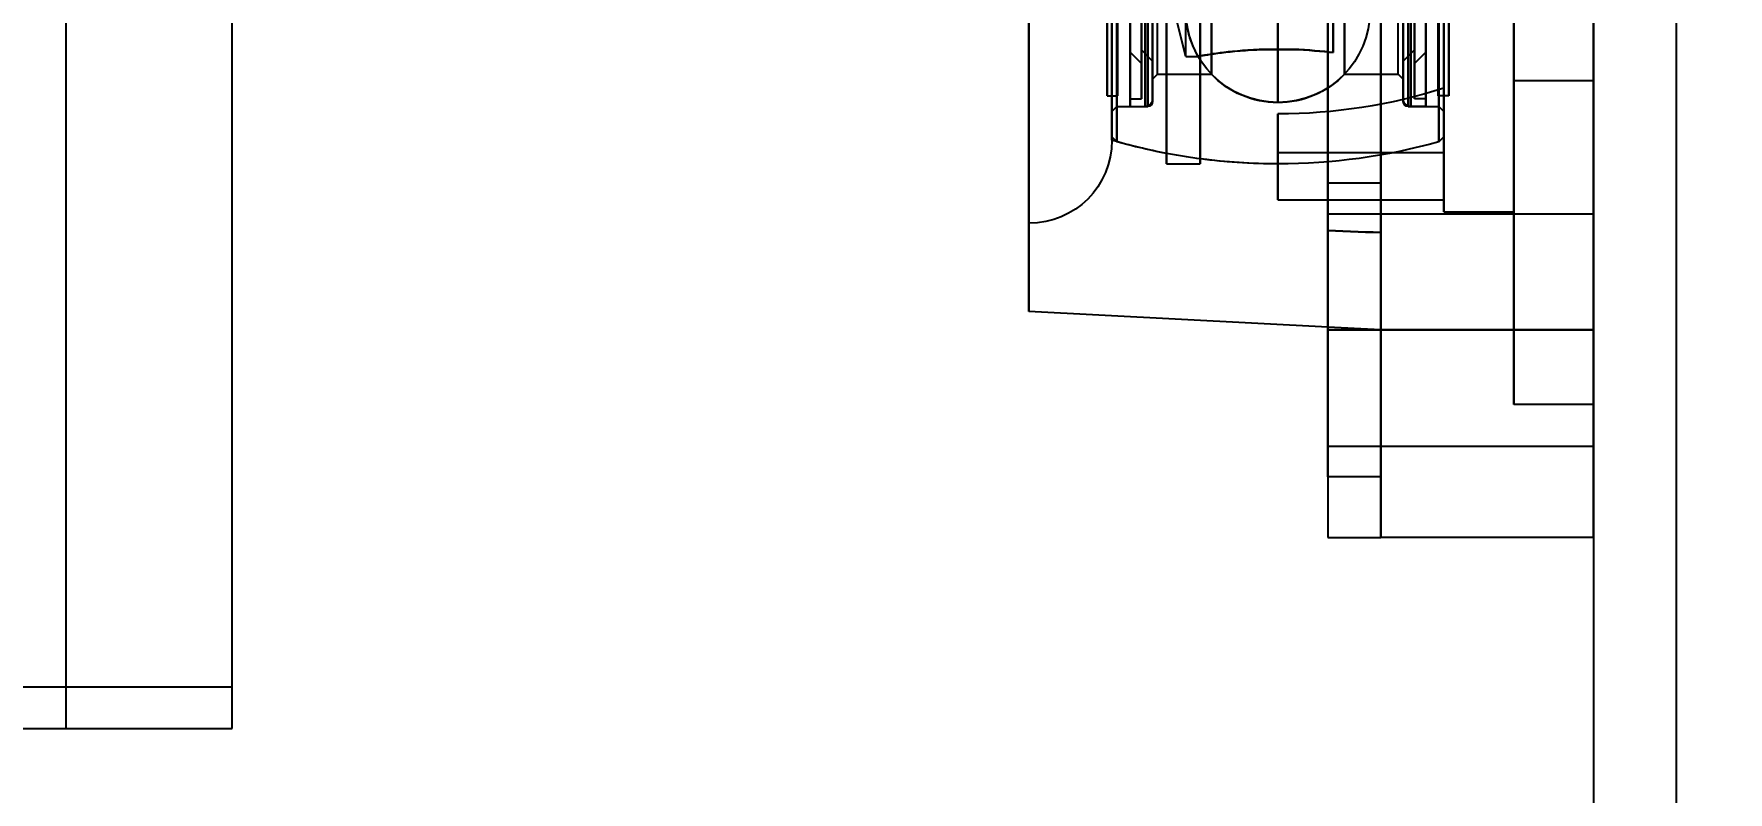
# Model space of a CAD drawing. Header units: millimetres. Extents: x -5505 to 394412, y -8522 to 584759.
# Drawn here: x 2077 to 2179.1, y 1092.3 to 1138 of the extents above; entities that cross this region are included whole.
import ezdxf

# ---------------------------------------------------------------- set-up
doc = ezdxf.new("R2010")
doc.units = ezdxf.units.MM
doc.linetypes.add('CEN', pattern=[62, 60, -1, 0, -1])
doc.layers.add('MAIN-1', color=7, linetype='Continuous')
doc.layers.add('지시선', color=1, linetype='CEN', lineweight=20)
doc.styles.get("Standard").update_dxf_attribs({"font": 'arial.ttf'})
doc.dimstyles.new('COAD', dxfattribs={"dimtxt": 100, "dimasz": 100, "dimexe": 1.25, "dimexo": 0.625, "dimtad": 1, "dimtxsty": 'Standard', "dimcen": 0, "dimclrd": 161, "dimclre": 161, "dimclrt": 6, "dimadec": 0, "dimazin": 0, "dimtfac": 1, "dimtmove": 0, "dimatfit": 3, "dimfxl": 0, "dimlwd": 5, "dimarcsym": 0})
doc.dimstyles.new('양쪽화살표지름', dxfattribs={"dimtxt": 3.5, "dimasz": 3.5, "dimexe": 2, "dimexo": 1.5, "dimgap": 0.8, "dimtad": 1, "dimdsep": 46, "dimtxsty": 'Standard', "dimcen": 0, "dimclrd": 1, "dimclre": 1, "dimclrt": 2, "dimazin": 2, "dimtfac": 1, "dimtmove": 0, "dimatfit": 1, "dimfxl": 0, "dimlwd": 25, "dimlwe": 25, "dimarcsym": 0})

# ---------------------------------------------------------------- blocks, each defined once
blk = doc.blocks.new('Shaft_Bearing_C!')
for p, q in [((-10, -140), (-10, 0)), ((0, -140), (0, 0)), ((-10, -140), (0, -140))]:
    blk.add_line(p, q)
blk = doc.blocks.new('Bearing_ucf207')
at = {"layer": 'MAIN-1'}
for p, q in [((0, -46), (0, 46)), ((0, 46), (0, -46)), ((12.8, -46), (12.8, 46)), ((12.8, 46), (12.8, -46)), ((34, -39.58), (34, 39.58)), ((34, 39.58), (34, -39.58)), ((29, 34.58), (29, -34.58)), ((29, -34.37), (29, 34.37)), ((11.45, -32.25), (11.45, 32.25)), ((11.45, -32.09), (11.45, 32.09)), ((11.45, 32.09), (11.45, -32.09)), ((19, 32.3), (19, -32.3)), ((19, -32.3), (19, 32.3)), ((26.55, -32.25), (26.55, 32.25)), ((26.55, 32.25), (26.55, -32.25)), ((26.55, 32.09), (26.55, -32.09)), ((26.55, -32.09), (26.55, 32.09)), ((9, 31.44), (9, -31.44)), ((9, -31.44), (9, 31.44)), ((4.8, -38.88), (4.8, 0)), ((8.7, 0), (8.7, -31.9)), ((8.7, -31.9), (8.7, 0)), ((9, 0), (9, -38.88)), ((9, -38.88), (9, 0)), ((9, 0), (9, -34.37)), ((9, -34.37), (9, 0)), ((9, -32.85), (9, 0)), ((9.3, -34.67), (9.3, 0)), ((9.3, 0), (9.3, -34.67)), ((9.3, -32.55), (9.3, 0)), ((9.34, 0), (9.34, -31.9)), ((9.34, -31.9), (9.34, 0)), ((10.1, 0), (10.1, -32.55)), ((10.1, -32.55), (10.1, 0)), ((10.1, 0), (10.1, -32.09)), ((10.1, 0), (10.1, -29.27)), ((10.1, -29.27), (10.1, 0)), ((10.78, 0), (10.78, -29.14)), ((10.78, -29.14), (10.78, 0)), ((10.78, 0), (10.78, -32.09)), ((10.78, -32.09), (10.78, 0)), ((10.78, 0), (10.78, -29.95)), ((10.99, -32.55), (10.99, 0)), ((10.99, 0), (10.99, -32.55)), ((11.15, -32.55), (11.15, 0)), ((11.15, 0), (11.15, -32.55)), ((11.45, -30.9), (11.45, 0)), ((11.45, 0), (11.45, -32.25)), ((11.45, 0), (11.45, -29.81)), ((11.75, -30.6), (11.75, 0)), ((15, -30.6), (15, 0)), ((15, 0), (15, -30.6)), ((23, 0), (23, -30.6)), ((23, -30.6), (23, 0)), ((23.68, -36), (23.68, 0)), ((24.55, -29.53), (24.55, 0)), ((25.72, -36), (25.72, 0)), ((26.25, -30.6), (26.25, 0)), ((26.55, -30.9), (26.55, 0)), ((26.55, -29.81), (26.55, 0)), ((26.85, -32.55), (26.85, 0)), ((26.85, 0), (26.85, -32.55)), ((27.01, 0), (27.01, -32.55)), ((27.01, -32.55), (27.01, 0)), ((27.22, -29.95), (27.22, 0)), ((27.22, 0), (27.22, -32.09)), ((27.22, -32.09), (27.22, 0)), ((27.22, 0), (27.22, -29.14)), ((27.22, -29.14), (27.22, 0)), ((27.9, 0), (27.9, -32.55)), ((27.9, -32.55), (27.9, 0)), ((27.9, -29.27), (27.9, 0)), ((27.9, -32.09), (27.9, 0)), ((28.66, 0), (28.66, -31.9)), ((28.66, -31.9), (28.66, 0)), ((28.7, -34.67), (28.7, 0)), ((28.7, 0), (28.7, -34.67)), ((28.7, -32.55), (28.7, 0)), ((29, 0), (29, -34.37)), ((29, -34.37), (29, 0)), ((29, -32.85), (29, 0)), ((29.3, 0), (29.3, -31.9)), ((29.3, -31.9), (29.3, 0)), ((34, 0), (34, -44.89)), ((34, -44.89), (34, 0)), ((23.68, -2.39), (23.68, -35.69)), ((23.68, -2.39), (23.68, -36)), ((23.68, -35.69), (23.68, -2.39)), ((25.72, -2.39), (25.72, -35.37)), ((25.72, -2.39), (25.72, -36)), ((25.72, -35.37), (25.72, -2.39)), ((15.67, -3.64), (15.67, -29.3)), ((15.67, -29.3), (15.67, -3.64)), ((16, -22.34), (16, -40.02)), ((16, -37.16), (16, -22.34)), ((16, -40.02), (16, -22.34)), ((16, -22.34), (16, -37.16)), ((12.8, -37.16), (12.8, -22.46)), ((12.8, -22.46), (12.8, -37.16)), ((0, -31), (0, -26.5)), ((0, -31), (0, -26.5)), ((4.8, -26.5), (4.8, -31)), ((4.8, -31), (4.8, -26.5)), ((15.67, -29.3), (15.67, -26.75)), ((15.67, -26.75), (15.67, -29.3)), ((24.55, -29.53), (25.11, -27.31)), ((10.78, -29.95), (10.1, -29.27)), ((11.45, -29.81), (10.78, -29.14)), ((15.67, -29.3), (15.91, -29.27)), ((15.92, -29.27), (15.67, -29.3)), ((15.91, -29.27), (16.18, -29.24)), ((16.2, -29.24), (15.92, -29.27)), ((16.18, -29.24), (16.47, -29.21)), ((16.49, -29.21), (16.2, -29.24)), ((16.47, -29.21), (16.77, -29.19)), ((16.8, -29.19), (16.49, -29.21)), ((16.77, -29.19), (17.09, -29.16)), ((17.13, -29.16), (16.8, -29.19)), ((17.09, -29.16), (17.41, -29.14)), ((17.47, -29.14), (17.13, -29.16)), ((17.41, -29.14), (17.75, -29.12)), ((17.82, -29.12), (17.47, -29.14)), ((17.75, -29.12), (18.09, -29.11)), ((18.17, -29.11), (17.82, -29.12)), ((18.09, -29.11), (18.44, -29.1)), ((18.52, -29.1), (18.17, -29.11)), ((18.44, -29.1), (18.78, -29.1)), ((18.87, -29.1), (18.52, -29.1)), ((18.78, -29.1), (19.11, -29.1)), ((19.22, -29.1), (18.87, -29.1)), ((19.11, -29.1), (19.45, -29.1)), ((19.57, -29.1), (19.22, -29.1)), ((19.45, -29.1), (19.8, -29.11)), ((19.92, -29.11), (19.57, -29.1)), ((19.8, -29.11), (20.14, -29.12)), ((20.27, -29.13), (19.92, -29.11)), ((20.14, -29.12), (20.48, -29.14)), ((20.62, -29.14), (20.27, -29.13)), ((20.48, -29.14), (20.81, -29.16)), ((20.95, -29.17), (20.62, -29.14)), ((20.81, -29.16), (21.13, -29.18)), ((21.28, -29.19), (20.95, -29.17)), ((21.13, -29.18), (21.44, -29.21)), ((21.59, -29.22), (21.28, -29.19)), ((21.44, -29.21), (21.73, -29.23)), ((21.88, -29.25), (21.59, -29.22)), ((21.73, -29.23), (22, -29.26)), ((22.15, -29.28), (21.88, -29.25)), ((22, -29.26), (22.26, -29.29)), ((22.4, -29.31), (22.15, -29.28)), ((22.26, -29.29), (22.49, -29.32)), ((22.63, -29.34), (22.4, -29.31)), ((22.49, -29.32), (22.71, -29.35)), ((22.84, -29.37), (22.63, -29.34)), ((22.71, -29.35), (22.92, -29.38)), ((23.04, -29.4), (22.84, -29.37)), ((22.92, -29.38), (23.1, -29.41)), ((23.22, -29.43), (23.04, -29.4)), ((23.1, -29.41), (23.27, -29.44)), ((23.38, -29.45), (23.22, -29.43)), ((23.27, -29.44), (23.42, -29.46)), ((23.51, -29.48), (23.38, -29.45)), ((23.42, -29.46), (23.54, -29.48)), ((23.62, -29.49), (23.51, -29.48)), ((23.54, -29.48), (23.64, -29.5)), ((23.7, -29.51), (23.62, -29.49)), ((23.64, -29.5), (23.72, -29.51)), ((23.76, -29.52), (23.7, -29.51)), ((23.72, -29.51), (23.77, -29.52)), ((23.8, -29.53), (23.76, -29.52)), ((23.77, -29.52), (23.8, -29.53)), ((23.8, -29.53), (23.81, -29.53)), ((23.81, -29.53), (23.8, -29.53)), ((24.55, -29.53), (23.81, -29.53)), ((26.55, -29.81), (27.22, -29.14)), ((27.22, -29.95), (27.9, -29.27)), ((11.45, -30.9), (11.75, -30.6)), ((15, -30.6), (11.75, -30.6)), ((26.25, -30.6), (23, -30.6)), ((26.55, -30.9), (26.25, -30.6)), ((0, -31), (0, -46)), ((0, -46), (0, -31)), ((0, -31), (4.8, -31)), ((0, -31), (4.8, -31)), ((4.8, -31), (4.8, -46)), ((4.8, -46), (4.8, -31)), ((9, -31.44), (9, -35.34)), ((9, -35.34), (9, -31.44)), ((8.7, -31.9), (9.34, -31.9)), ((9, -32.85), (9.3, -32.55)), ((11.15, -32.55), (9.3, -32.55)), ((10.1, -32.09), (10.78, -32.09)), ((10.1, -32.55), (10.99, -32.55)), ((28.7, -32.55), (26.85, -32.55)), ((27.9, -32.55), (27.01, -32.55)), ((27.9, -32.09), (27.22, -32.09)), ((29.3, -31.9), (28.66, -31.9)), ((29, -32.85), (28.7, -32.55)), ((19, -32.99), (19, -36)), ((19, -36), (19, -32.99)), ((19, -35.34), (19, -32.99)), ((19, -32.99), (19, -35.34)), ((9.3, -34.67), (9, -34.37)), ((28.7, -34.67), (29, -34.37)), ((29, -34.58), (29, -34.37)), ((9, -35.34), (19, -35.34)), ((9, -35.34), (19, -35.34)), ((9, -38.16), (9, -35.34)), ((19, -35.34), (19, -38.16)), ((19, -38.16), (19, -35.34)), ((25.72, -36), (23.68, -36)), ((12.8, -37.16), (16, -37.16)), ((12.8, -46), (12.8, -37.16)), ((12.8, -37.16), (12.8, -46)), ((12.8, -37.16), (16, -37.16)), ((16, -37.16), (16, -58.5)), ((16, -37.16), (16, -58.5)), ((19, -38.16), (9, -38.16)), ((0, -46), (0, -39)), ((0, -46), (0, -39)), ((16, -39), (0, -39)), ((16, -39), (0, -39)), ((9, -38.88), (4.8, -38.88)), ((16, -39), (16, -46)), ((16, -39), (16, -46)), ((13.26, -40.12), (12.8, -40.14)), ((12.8, -40.14), (13.26, -40.12)), ((12.8, -40.14), (12.8, -54.84)), ((12.8, -40.14), (12.8, -46)), ((12.8, -54.84), (12.8, -40.14)), ((13.72, -40.11), (13.26, -40.12)), ((13.26, -40.12), (13.72, -40.11)), ((14.17, -40.09), (13.72, -40.11)), ((13.72, -40.11), (14.17, -40.09)), ((14.63, -40.07), (14.17, -40.09)), ((14.17, -40.09), (14.63, -40.07)), ((15.09, -40.05), (14.63, -40.07)), ((14.63, -40.07), (15.09, -40.05)), ((15.54, -40.04), (15.09, -40.05)), ((15.09, -40.05), (15.54, -40.04)), ((16, -40.02), (15.54, -40.04)), ((15.54, -40.04), (16, -40.02)), ((16, -40.02), (16, -54.84)), ((16, -54.84), (16, -40.02)), ((16, -45.83), (34, -44.89)), ((12.8, -46), (16, -45.83)), ((0, -58.5), (0, -46)), ((0, -58.5), (0, -46)), ((0, -50.5), (0, -46)), ((0, -50.5), (0, -46)), ((0, -53), (0, -46)), ((0, -53), (0, -46)), ((16, -46), (0, -46)), ((0, -46), (16, -46)), ((16, -46), (0, -46)), ((0, -46), (16, -46)), ((0, -46), (4.8, -46)), ((0, -46), (4.8, -46)), ((0, -46), (12.8, -46)), ((0, -46), (12.8, -46)), ((4.8, -46), (4.8, -50.5)), ((4.8, -50.5), (4.8, -46)), ((12.8, -58.5), (12.8, -46)), ((12.8, -46), (12.8, -58.5)), ((16, -46), (16, -53)), ((16, -46), (16, -53)), ((0, -50.5), (0, -50.5)), ((0, -50.5), (4.8, -50.5)), ((0, -50.5), (4.8, -50.5)), ((4.8, -50.5), (4.8, -50.5)), ((16, -53), (0, -53)), ((16, -53), (0, -53)), ((12.8, -54.84), (16, -54.84)), ((12.8, -54.84), (12.8, -58.5)), ((12.8, -54.84), (16, -54.84)), ((12.8, -58.5), (12.8, -54.84)), ((16, -54.84), (16, -58.5)), ((0, -58.5), (0, -58.5)), ((0, -58.5), (12.8, -58.5)), ((0, -58.5), (12.8, -58.5)), ((12.8, -58.5), (12.8, -58.5)), ((16, -58.5), (12.8, -58.5)), ((16, -58.5), (12.8, -58.5))]:
    blk.add_line(p, q, dxfattribs=at)
for centre, radius, start, end in [((19, -26.75), 5.55, 180, 0), ((19, -26.75), 5.55, 330, 0), ((19, -26.75), 5.56, 223.8736, 270), ((19, -26.75), 5.56, 270, 316.1264), ((19, 0), 32.99, 252.3573, 270), ((19, 0), 32.99, 252.3573, 270), ((10.99, -32.09), 0.456, 270, 0), ((11.15, -32.25), 0.3, 270, 0), ((27.01, -32.09), 0.456, 180, 270), ((26.85, -32.25), 0.3, 180, 270), ((19, 0), 36, 254.3688, 270), ((19, 0), 36, 270, 285.6312), ((19, 0), 36, 280.7583, 286.1276), ((34, -34.58), 5, 180, 270), ((19, 0), 36, 270, 277.4696)]:
    blk.add_arc(centre, radius, start, end, dxfattribs=at)
blk = doc.blocks.new('C-1S DRUM RIGHT')
for p, q in [((112, 252.89), (112, 0)), ((117, 252.89), (117, 0)), ((-225.85, 51.62), (30, 51.62)), ((30, 49.12), (30, 51.62)), ((-225.85, 49.12), (30, 49.12))]:
    blk.add_line(p, q)
blk.add_blockref('Shaft_Bearing_C!', (30, 189.12))
at = {"xscale": -1}
blk.add_blockref('Bearing_ucf207', (112, 119.12), dxfattribs=at)
blk = doc.blocks.new('*D281')
at = {"color": 161, "linetype": 'Continuous', "lineweight": -2, "transparency": 16777216}
for p, q in [((1655.52, 1299.89), (2949.19, 1299.89)), ((1655.52, 0), (2949.19, 0))]:
    blk.add_line(p, q, dxfattribs=at)
at = {"color": 161, "linetype": 'Continuous', "lineweight": 5, "transparency": 16777216}
blk.add_line((2947.94, 100), (2947.94, 1199.89), dxfattribs=at)
at = {"color": 161, "transparency": 16777216}
for points in [[(2931.27, 1199.89), (2964.6, 1199.89), (2947.94, 1299.89)], [(2931.27, 100), (2964.6, 100), (2947.94, 0)]]:
    blk.add_solid(points, dxfattribs=at)
at = {"color": 6, "transparency": 16777216, "insert": (2887.21, 649.95), "char_height": 100, "attachment_point": 5, "rotation": 90}
blk.add_mtext('1299,89', dxfattribs=at)
blk = doc.blocks.new('지시선_sheet')
at = {"layer": '지시선', "annotation_type": 0, "has_hookline": 1, "hookline_direction": 0, "text_width": 732.55}
blk.add_leader([(-4.31, 0.18), (588.07, 2.34), (1202.18, 1064.33), (1322.18, 1064.33)], dimstyle='양쪽화살표지름', override={"dimasz": 120, "dimgap": 0.8, "dimtad": 0}, dxfattribs=at)

msp = doc.modelspace()

# ---------------------------------------------------------------- block references
for name, p in [('지시선_sheet', (1799, 670)), ('C-1S DRUM RIGHT', (2059, 1047))]:
    msp.add_blockref(name, p)

# ---------------------------------------------------------------- dimensions: what is measured, and where the dimension line sits
dim = msp.add_linear_dim(base=(2947.935, 1299.891), p1=(1654.891, 0), p2=(1654.891, 1299.891), angle=90, dimstyle='COAD')
dim.commit()
dim.dimension.update_dxf_attribs({"geometry": '*D281', "text_midpoint": (2887.215, 649.945)})

doc.saveas('drawing.dxf')
